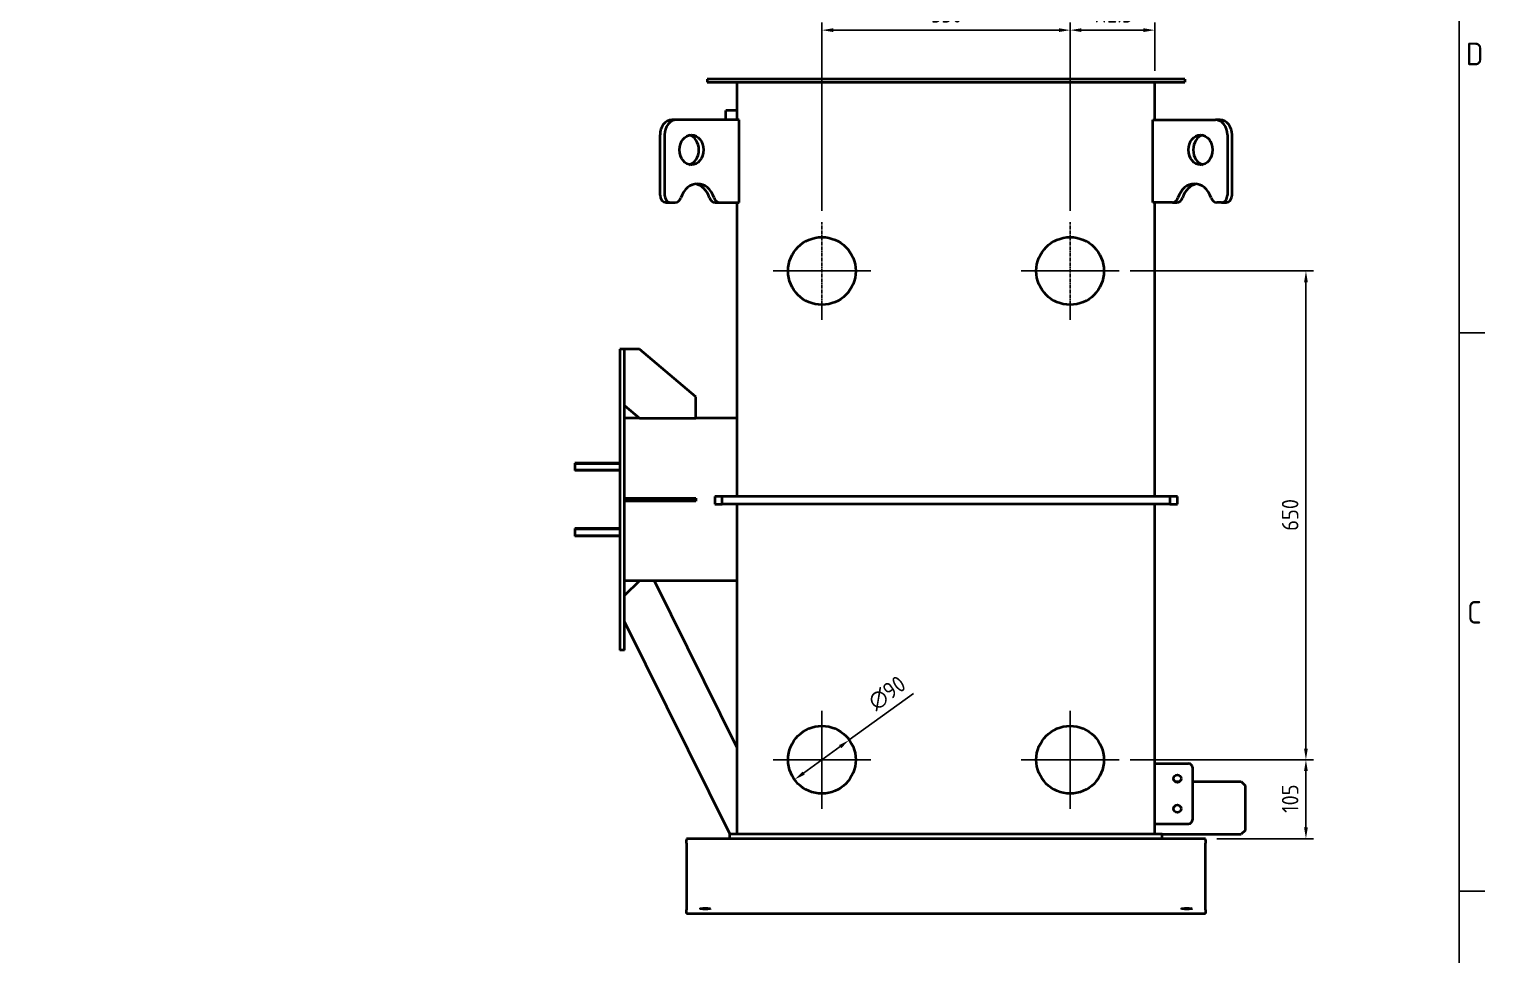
# Model space of a CAD drawing. Header units: millimetres. Extents: x 0 to 4205, y 0 to 2970.
# Drawn here: x 3154 to 4122, y 700 to 1316 of the extents above; entities that cross this region are included whole.
import ezdxf

# ---------------------------------------------------------------- set-up
doc = ezdxf.new("R2010")
doc.units = ezdxf.units.MM
doc.header["$LTSCALE"] = 5
doc.linetypes.add('CHAIN', pattern=[0.7087, 0.4724, -0.0591, 0.1181, -0.0591])
doc.layers.get('0').update_dxf_attribs({"color": 3, "lineweight": 25, "true_color": 0x00ff00})
for name, color, linetype, lineweight, true_color in [('가시적인 것(ISO)', 3, 'Continuous', 40, 0x00ff00), ('가시적인 좁은 것(ISO)', 3, 'Continuous', 35, 0x00ff00), ('중심 표식(ISO)', 1, 'Continuous', 25, 0xff0000), ('치수(ISO)', 2, 'Continuous', 25, 0xffff00)]:
    doc.layers.add(name, color=color, linetype=linetype, lineweight=lineweight, true_color=true_color)
doc.layers.add('경계(ISO)', color=7, linetype='Continuous', lineweight=25)
doc.styles.add('문자 텍스트_PSTEK_POSCO', font='isocp.shx')
doc.styles.add('치수 텍스트_PSTEK_POSCO', font='isocp.shx')
doc.dimstyles.new('치수_PSTEK_POSCO', dxfattribs={"dimscale": 5, "dimtxt": 2.200000047683716, "dimasz": 1.5, "dimexe": 1, "dimexo": 1.5, "dimgap": 1, "dimtad": 1, "dimrnd": 1e-08, "dimdsep": 46, "dimtxsty": '치수 텍스트_PSTEK_POSCO', "dimcen": 0.09, "dimdle": 10, "dimclrd": 7, "dimclre": 7, "dimclrt": 2, "dimadec": 1, "dimazin": 2, "dimtfac": 1, "dimtmove": 0, "dimatfit": 3, "dimfxl": 1, "dimtolj": 1, "dimlwd": -1, "dimlwe": -1, "dimarcsym": 0})

# ---------------------------------------------------------------- blocks, each defined once
blk = doc.blocks.new('경계 Default Border')
at = {"layer": '경계(ISO)'}
for p, q in [((820.9999847412109, 222.7499961853027), (824.4000244140625, 222.7499961853027)), ((820.9999847412109, 148.5000038146973), (824.4000244140625, 148.5000038146973))]:
    blk.add_line(p, q, dxfattribs=at)
at = {"layer": '경계(ISO)', "flags": 128}
blk.add_lwpolyline([(20, 20), (20, 574.0000152587891), (820.9999847412109, 574.0000152587891), (820.9999847412109, 20), (20, 20)], dxfattribs=at)
at = {"layer": '경계(ISO)', "color": 2, "true_color": 0xffff00, "char_height": 3.00000011920929, "attachment_point": 7, "style": '문자 텍스트_PSTEK_POSCO'}
for s, insert in [('D', (821.878270202895, 258.3463944559917)), ('C', (822.0445395201643, 184.0963944559917))]:
    blk.add_mtext(s, dxfattribs=dict(at, insert=insert))
blk = doc.blocks.new('*D101')
at = {"layer": 'Defpoints', "color": 0, "transparency": 16777216}
for p in [(3878.826334617751, 829.9247225007352), (4003.056530005499, 829.9247225007352), (3936.326334617757, 777.4247225007354)]:
    blk.add_point(p, dxfattribs=at)
at = {"layer": '치수(ISO)', "color": 7, "transparency": 16777216}
for p, q in [((3886.326334617751, 829.9247225007352), (4008.056530005499, 829.9247225007352)), ((4003.056530005499, 784.9247225007354), (4003.056530005499, 822.4247225007352)), ((3943.826334617757, 777.4247225007354), (4008.056530005499, 777.4247225007354))]:
    blk.add_line(p, q, dxfattribs=at)
for points in [[(4001.806530005499, 822.4247225007352), (4004.306530005499, 822.4247225007352), (4003.056530005499, 829.9247225007352)], [(4001.806530005499, 784.9247225007354), (4004.306530005499, 784.9247225007354), (4003.056530005499, 777.4247225007354)]]:
    blk.add_solid(points, dxfattribs=at)
at = {"layer": '치수(ISO)', "color": 2, "transparency": 16777216, "insert": (3992.556529886289, 794.6469048456669), "char_height": 11.00000023841858, "attachment_point": 4, "rotation": 90, "style": '치수 텍스트_PSTEK_POSCO'}
blk.add_mtext('\\A1;105', dxfattribs=at)
blk = doc.blocks.new('*D102')
at = {"layer": 'Defpoints', "color": 0, "transparency": 16777216}
for p in [(3878.826334617751, 1154.924722500735), (4003.056530005651, 1154.924722500735), (3878.826334617751, 829.9247225007352)]:
    blk.add_point(p, dxfattribs=at)
at = {"layer": '치수(ISO)', "color": 7, "transparency": 16777216}
for p, q in [((3886.326334617751, 1154.924722500735), (4008.056530005651, 1154.924722500735)), ((4003.056530005651, 837.4247225007352), (4003.056530005651, 1147.424722500735)), ((3886.326334617751, 829.9247225007352), (4008.056530005651, 829.9247225007352))]:
    blk.add_line(p, q, dxfattribs=at)
for points in [[(4001.806530005651, 1147.424722500735), (4004.306530005651, 1147.424722500735), (4003.056530005651, 1154.924722500735)], [(4001.806530005651, 837.4247225007352), (4004.306530005651, 837.4247225007352), (4003.056530005651, 829.9247225007352)]]:
    blk.add_solid(points, dxfattribs=at)
at = {"layer": '치수(ISO)', "color": 2, "transparency": 16777216, "insert": (3992.556529886442, 982.1912577117696), "char_height": 11.00000023841858, "attachment_point": 4, "rotation": 90, "style": '치수 텍스트_PSTEK_POSCO'}
blk.add_mtext('\\A1;650', dxfattribs=at)
blk = doc.blocks.new('*D103')
at = {"layer": 'Defpoints', "color": 0, "transparency": 16777216}
for p in [(3846.32633461775, 1315.063658219166), (3681.326334617751, 1187.424722500735), (3846.32633461775, 1187.424722500735)]:
    blk.add_point(p, dxfattribs=at)
at = {"layer": '치수(ISO)', "color": 7, "transparency": 16777216}
for p, q in [((3681.326334617751, 1194.924722500735), (3681.326334617751, 1320.063658219166)), ((3846.32633461775, 1194.924722500735), (3846.32633461775, 1320.063658219166)), ((3688.826334617751, 1315.063658219166), (3838.82633461775, 1315.063658219166))]:
    blk.add_line(p, q, dxfattribs=at)
for points in [[(3688.826334617751, 1316.313658219166), (3688.826334617751, 1313.813658219166), (3681.326334617751, 1315.063658219166)], [(3838.82633461775, 1316.313658219166), (3838.82633461775, 1313.813658219166), (3846.32633461775, 1315.063658219166)]]:
    blk.add_solid(points, dxfattribs=at)
at = {"layer": '치수(ISO)', "color": 2, "transparency": 16777216, "insert": (3753.922003694656, 1325.563658338375), "char_height": 11.00000023841858, "attachment_point": 4, "style": '치수 텍스트_PSTEK_POSCO'}
blk.add_mtext('\\A1;330', dxfattribs=at)
blk = doc.blocks.new('*D104')
at = {"layer": 'Defpoints', "color": 0, "transparency": 16777216}
for p in [(3902.57633461775, 1315.063658219362), (3902.57633461775, 1280.424722500735), (3846.32633461775, 1187.424722500735)]:
    blk.add_point(p, dxfattribs=at)
at = {"layer": '치수(ISO)', "color": 7, "transparency": 16777216}
for p, q in [((3846.32633461775, 1194.924722500735), (3846.32633461775, 1320.063658219362)), ((3902.57633461775, 1287.924722500735), (3902.57633461775, 1320.063658219362)), ((3853.82633461775, 1315.063658219362), (3895.07633461775, 1315.063658219362))]:
    blk.add_line(p, q, dxfattribs=at)
for points in [[(3853.82633461775, 1316.313658219362), (3853.82633461775, 1313.813658219362), (3846.32633461775, 1315.063658219362)], [(3895.07633461775, 1316.313658219362), (3895.07633461775, 1313.813658219362), (3902.57633461775, 1315.063658219362)]]:
    blk.add_solid(points, dxfattribs=at)
at = {"layer": '치수(ISO)', "color": 2, "transparency": 16777216, "insert": (3861.023516867472, 1325.56474101576), "char_height": 11.00000023841858, "attachment_point": 4, "style": '치수 텍스트_PSTEK_POSCO'}
blk.add_mtext('\\A1;112.5', dxfattribs=at)
blk = doc.blocks.new('*D105')
at = {"layer": 'Defpoints', "color": 0, "transparency": 16777216}
for p in [(3699.545840796505, 843.1269796790482), (3663.106828438999, 816.7224653224202)]:
    blk.add_point(p, dxfattribs=at)
at = {"layer": '치수(ISO)', "color": 7, "transparency": 16777216}
for p, q in [((3699.545840796505, 843.1269796790482), (3742.173716565731, 874.0160813566142)), ((3669.17999716525, 821.1232177151917), (3693.472672070254, 838.7262272862768))]:
    blk.add_line(p, q, dxfattribs=at)
for points in [[(3692.739213338125, 839.7384220739852), (3694.206130802382, 837.7140324985683), (3699.545840796505, 843.1269796790482)], [(3668.446538433122, 822.1354125029002), (3669.913455897379, 820.1110229274832), (3663.106828438999, 816.7224653224202)]]:
    blk.add_solid(points, dxfattribs=at)
at = {"layer": '치수(ISO)', "color": 2, "transparency": 16777216, "insert": (3714.111116611882, 866.6481726063105), "char_height": 11.00000023841858, "attachment_point": 4, "rotation": 35.92791777892017, "style": '치수 텍스트_PSTEK_POSCO'}
blk.add_mtext('\\A1;∅90', dxfattribs=at)

msp = doc.modelspace()

# ---------------------------------------------------------------- linework, layer by layer
at = {"layer": '가시적인 것(ISO)'}
for p, q in [((3605.076334617762, 1282.424722500735), (3605.076334617762, 1280.424722500735)), ((3922.576334617763, 1282.424722500735), (3605.076334617762, 1282.424722500735)), ((3605.076334617762, 1280.424722500735), (3922.576334617763, 1280.424722500735)), ((3625.076334617751, 1255.424722500735), (3625.076334617751, 1280.424722500735)), ((3902.57633461775, 1255.424722500735), (3902.57633461775, 1280.424722500735)), ((3922.576334617763, 1282.424722500735), (3922.576334617763, 1280.424722500735)), ((3617.576334617702, 1255.424722500735), (3617.576334617701, 1261.674722500735)), ((3625.0763346177, 1261.674722500735), (3617.576334617701, 1261.674722500735)), ((3584.712829712721, 1255.424722500735), (3581.675202995755, 1255.424722500735)), ((3626.413595150574, 1255.424722500735), (3584.712829712721, 1255.424722500735)), ((3626.413595150574, 1200.424722500735), (3626.413595150574, 1255.424722500735)), ((3901.239074084931, 1255.424722500735), (3942.93983952282, 1255.424722500735)), ((3901.239074084931, 1200.424722500735), (3901.239074084931, 1255.424722500735)), ((3945.977466239782, 1255.424722500735), (3942.93983952282, 1255.424722500735)), ((3573.732200055212, 1205.424722500735), (3573.732200055212, 1245.424722500735)), ((3576.769826772178, 1245.424722500735), (3576.769826772178, 1205.424722500735)), ((3950.882842463371, 1245.424722500735), (3950.882842463371, 1205.424722500735)), ((3953.920469180333, 1205.424722500735), (3953.920469180333, 1245.424722500735)), ((3577.703701525483, 1200.424722500735), (3580.74132824245, 1200.424722500735)), ((3580.74132824245, 1200.424722500735), (3583.886363261009, 1200.424722500735)), ((3610.302179739369, 1200.424722500735), (3613.339806456335, 1200.424722500735)), ((3613.339806456335, 1200.424722500735), (3626.413595150574, 1200.424722500735)), ((3625.076334617751, 1004.924722500735), (3625.076334617751, 1200.424722500735)), ((3914.31286277918, 1200.424722500735), (3901.239074084931, 1200.424722500735)), ((3902.57633461775, 1004.924722500735), (3902.57633461775, 1200.424722500735)), ((3914.31286277918, 1200.424722500735), (3917.350489496142, 1200.424722500735)), ((3946.911340993095, 1200.424722500735), (3943.766305974533, 1200.424722500735)), ((3946.911340993095, 1200.424722500735), (3949.948967710057, 1200.424722500735)), ((3547.076334617688, 1102.924722501261), (3547.076334617688, 902.9247225012612)), ((3550.076334617687, 1102.924722501261), (3547.076334617687, 1102.924722501261)), ((3550.076334617688, 1102.924722501261), (3550.076334617688, 1102.919722376255)), ((3560.076334617688, 1102.924722501261), (3550.076334617688, 1102.924722501261)), ((3550.076334617746, 1003.924722501261), (3550.076334617688, 1102.919722376255)), ((3597.576334617688, 1071.330972501261), (3560.076334617688, 1102.924722501261)), ((3550.076334617688, 1065.424722501261), (3560.076334617688, 1056.999722501261)), ((3597.576334617688, 1056.999722501261), (3597.576334617688, 1071.330972501261)), ((3560.076334617688, 1056.999722501261), (3550.076334617687, 1056.999722501261)), ((3560.076334617688, 1056.999722501261), (3597.576334617688, 1056.999722501261)), ((3625.076334617687, 1056.999722501261), (3597.576334617688, 1056.999722501261)), ((3517.0763346177, 1027.168256022748), (3517.0763346177, 1022.168256022747)), ((3547.076334617701, 1027.168256022748), (3517.0763346177, 1027.168256022748)), ((3547.076334617701, 1022.168256022747), (3517.0763346177, 1022.168256022747)), ((3550.076334617747, 1003.924722501261), (3560.076334617747, 1003.924722501261)), ((3550.076334617747, 1002.924722501261), (3550.076334617747, 1003.924722501261)), ((3550.076334617747, 1001.924722501261), (3550.076334617747, 1002.924722501261)), ((3560.076334617747, 1001.924722501261), (3550.076334617747, 1001.924722501261)), ((3550.076334617687, 902.9247225012612), (3550.076334617746, 1001.924722501261)), ((3560.076334617747, 1003.924722501261), (3597.576334617728, 1003.924722501261)), ((3560.076334617747, 1003.924722501261), (3560.076334617747, 1001.924722501261)), ((3597.576334617728, 1001.924722501261), (3560.076334617747, 1001.924722501261)), ((3597.576334617728, 1003.924722501261), (3597.576334617728, 1001.924722501261)), ((3615.07633461776, 1004.924722500735), (3610.076334617756, 1004.924722500735)), ((3610.076334617756, 1004.924722500735), (3610.076334617756, 999.9247225007352)), ((3610.076334617756, 999.9247225007352), (3615.07633461776, 999.9247225007352)), ((3615.07633461776, 999.9247225007352), (3615.07633461776, 1004.924722500735)), ((3912.57633461776, 1004.924722500735), (3615.07633461776, 1004.924722500735)), ((3912.57633461776, 999.9247225007354), (3615.07633461776, 999.9247225007352)), ((3625.076334617751, 780.4247225007352), (3625.076334617751, 999.9247225007352)), ((3902.576334617751, 780.4247225007354), (3902.57633461775, 999.9247225007354)), ((3917.576334617757, 1004.924722500735), (3912.57633461776, 1004.924722500735)), ((3912.57633461776, 1004.924722500735), (3912.57633461776, 999.9247225007354)), ((3912.57633461776, 999.9247225007354), (3917.576334617757, 999.9247225007354)), ((3917.576334617757, 999.9247225007354), (3917.576334617757, 1004.924722500735)), ((3517.0763346177, 983.6811889797749), (3517.0763346177, 978.6811889797749)), ((3547.076334617701, 983.6811889797749), (3517.0763346177, 983.6811889797749)), ((3547.076334617701, 978.6811889797749), (3517.0763346177, 978.6811889797749)), ((3560.076334617688, 948.8497225012612), (3550.076334617689, 939.1478817779141)), ((3560.076334617688, 948.8497225012612), (3550.076334617687, 948.8497225012612)), ((3570.076334617689, 948.8497225012612), (3560.076334617688, 948.8497225012612)), ((3625.076334617689, 837.8886687834777), (3570.076334617689, 948.8497225012612)), ((3625.076334617687, 948.8497225012612), (3570.076334617688, 948.8497225012612)), ((3550.076334617689, 921.6478817779142), (3620.076334617689, 780.4247225007352)), ((3550.076334617687, 902.9247225012612), (3547.076334617688, 902.9247225012612)), ((3902.576334617745, 827.4247225007352), (3925.076334617746, 827.4247225007352)), ((3927.576334617745, 824.9247225007354), (3927.576334617745, 789.9247225007354)), ((3916.076334617706, 815.4247225007352), (3919.076334617707, 815.4247225007355)), ((3927.576334617706, 815.4247225007355), (3960.076334617707, 815.4247225007355)), ((3960.076334617707, 815.4247225007355), (3962.576334617707, 812.9247225007355)), ((3962.576334617707, 812.9247225007355), (3962.576334617707, 782.9247225007354)), ((3902.576334617745, 787.4247225007352), (3925.076334617746, 787.4247225007352)), ((3591.326334617757, 777.4247225007354), (3591.326334617757, 776.6009931428441)), ((3936.326334617757, 777.4247225007354), (3591.326334617757, 777.4247225007354)), ((3591.326334617756, 774.6086037466607), (3591.326334617758, 776.6009931428441)), ((3591.326334617756, 774.6086037466607), (3591.326334617746, 773.1192899617731)), ((3907.576334617754, 780.4247225007354), (3620.076334617754, 780.4247225007352)), ((3620.076334617754, 777.4247225007354), (3620.076334617754, 780.4247225007352)), ((3907.576334617707, 780.4247225007354), (3960.076334617707, 780.4247225007354)), ((3907.576334617754, 777.4247225007354), (3907.576334617754, 780.4247225007354)), ((3936.326334617757, 776.6009931428442), (3936.326334617757, 777.4247225007354)), ((3936.326334617757, 776.6009931428443), (3936.326334617756, 774.6086037466608)), ((3936.326334617746, 773.1192899617732), (3936.326334617756, 774.6086037466608)), ((3962.576334617707, 782.9247225007354), (3960.076334617707, 780.4247225007354)), ((3591.326334617746, 773.1192899617732), (3591.326334617745, 769.1345111694063)), ((3591.326334617745, 769.1345111694064), (3591.326334617745, 735.7149338320642)), ((3936.326334617744, 769.1345111694064), (3936.326334617746, 773.1192899617733)), ((3936.326334617744, 735.7149338320643), (3936.326334617744, 769.1345111694064)), ((3591.326334617745, 735.7149338320642), (3591.326334617746, 731.7301550396973)), ((3936.326334617746, 731.7301550396975), (3936.326334617744, 735.7149338320643)), ((3591.326334617746, 731.7301550396973), (3591.326334617756, 730.2408412548097)), ((3591.326334617758, 728.2484518586263), (3591.326334617756, 730.2408412548097)), ((3591.326334617757, 728.2484518586263), (3591.326334617757, 727.4247225007352)), ((3936.326334617757, 727.4247225007354), (3591.326334617757, 727.4247225007352)), ((3936.326334617756, 730.2408412548098), (3936.326334617746, 731.7301550396974)), ((3936.326334617756, 730.2408412548098), (3936.326334617757, 728.2484518586264)), ((3936.326334617757, 727.4247225007354), (3936.326334617757, 728.2484518586264))]:
    msp.add_line(p, q, dxfattribs=at)
for centre, radius in [((3681.326334617751, 1154.924722500735), 22.5), ((3846.32633461775, 1154.924722500735), 22.5), ((3681.326334617751, 829.9247225007352), 22.5), ((3846.326334617751, 829.9247225007352), 22.5), ((3917.576334617745, 817.4247225007352), 2.5), ((3917.576334617745, 797.4247225007352), 2.5)]:
    msp.add_circle(centre, radius, dxfattribs=at)
for centre, radius, start, end in [((3925.076334617746, 824.9247225007354), 2.499999999999982, 0, 90), ((3925.076334617746, 789.9247225007352), 2.499999999999965, 270, 0)]:
    msp.add_arc(centre, radius, start, end, dxfattribs=at)
for centre, major_axis, ratio, start_param, end_param in [((3581.675202995755, 1245.424722500735), (-3.774758283725532e-14, 10), 0.7943002940543181, 0, 1.570796326794894), ((3584.712829712721, 1245.424722500735), (-6.291345010249854e-15, 10.00000000000004), 0.7943002940543189, 0, 1.570796326794897), ((3942.93983952282, 1245.424722500735), (-2.220446049250313e-15, 10), 0.794300294055039, 4.71238898038469, 6.283185307179586), ((3945.977466239782, 1245.424722500735), (1.850452911742897e-15, 10.00000000000001), 0.7943002940550383, 4.71238898038469, 6.283185307179586), ((3591.603956671434, 1235.424722500735), (-1.301042606982605e-14, -9.99999999999998), 0.794300294054317, 0.1923988185053397, 2.949193835084456), ((3936.048712564094, 1235.424722500735), (1.387778780781446e-14, 9.99999999999998), 0.794300294055038, 0.1923988185053451, 2.949193835084452), ((3598.613084858673, 1197.924722500735), (7.632783294297951e-15, 15.00000000000002), 0.7943002940543167, 5.096785754880322, 7.469584859478863), ((3595.575458141705, 1197.924722500736), (-7.56339435525888e-14, 14.99999999999971), 0.7943002940543159, 5.096785754880328, 6.155361508038897), ((3929.039584376857, 1197.924722500735), (2.775557561562891e-15, 15.00000000000002), 0.794300294055038, 5.096785754880324, 7.46958485947886), ((3932.077211093819, 1197.924722500736), (8.101158632811688e-14, 14.99999999999972), 0.7943002940550368, 0.1278237991406946, 1.1863995522993), ((3577.703701525483, 1205.424722500735), (6.223018722501557e-14, -5.000000000000096), 0.7943002940543177, 4.71238898038468, 6.283185307179563), ((3580.74132824245, 1205.424722500735), (-3.441691376335876e-14, -5.000000000000071), 0.7943002940543193, 4.712388980384731, 6.283185307179602), ((3583.886363261009, 1205.424722500735), (1.249000902703301e-13, -5.000000000000055), 0.7943002940543243, 0, 1.186399552299207), ((3610.302179739369, 1205.424722500735), (-1.804112415015879e-14, -5.000000000000155), 0.7943002940543176, 5.096785754880392, 6.283185307179591), ((3613.339806456336, 1205.424722500735), (-8.770761894535574e-14, -5.000000000000142), 0.7943002940543181, 5.096785754880405, 6.283185307179618), ((3914.31286277918, 1205.424722500735), (2.081668171172169e-14, -5.000000000000155), 0.7943002940550387, 0, 1.186399552299248), ((3917.350489496142, 1205.424722500735), (8.992806499466935e-14, -5.000000000000142), 0.794300294055039, 0, 1.186399552299201), ((3943.766305974533, 1205.424722500735), (-6.994405055136377e-14, -5.000000000000071), 0.794300294055046, 5.096785754880349, 6.283185307179597), ((3946.911340993096, 1205.424722500735), (-1.273083344275163e-14, -4.999999999999979), 0.794300294055036, 0, 1.570796326794898), ((3949.948967710057, 1205.424722500735), (-3.441691376337985e-14, -5), 0.7943002940550358, 8.604330358013673e-15, 1.570796326794902)]:
    msp.add_ellipse(centre, major_axis=major_axis, ratio=ratio, start_param=start_param, end_param=end_param, dxfattribs=at)
for centre, major_axis, ratio in [((3594.6415833884, 1235.424722500735), (-2.220446049250313e-15, 10), 0.7943002940543176), ((3933.011085847132, 1235.424722500735), (-2.220446049250313e-15, 10), 0.7943002940550384), ((3603.826334617751, 730.9560008419204), (3.5, 7.771561172374768e-16), 0.08748866352592528), ((3923.826334617752, 730.9560008419204), (3.5, 7.771561172374768e-16), 0.08748866352592528)]:
    msp.add_ellipse(centre, major_axis=major_axis, ratio=ratio, dxfattribs=at)
at = {"layer": '가시적인 좁은 것(ISO)'}
for p, q in [((3547.076334617701, 1026.719756022748), (3517.0763346177, 1026.719756022748)), ((3517.0763346177, 1022.616756022747), (3547.076334617701, 1022.616756022747)), ((3547.076334617701, 983.2326889797748), (3517.0763346177, 983.2326889797748)), ((3517.0763346177, 979.129688979775), (3547.076334617701, 979.129688979775))]:
    msp.add_line(p, q, dxfattribs=at)
at = {"layer": '중심 표식(ISO)', "linetype": 'CHAIN'}
for p, q in [((3681.326334617751, 1122.424722500735), (3681.326334617751, 1187.424722500735)), ((3846.32633461775, 1122.424722500735), (3846.32633461775, 1187.424722500735)), ((3713.826334617751, 1154.924722500735), (3648.82633461775, 1154.924722500735)), ((3878.826334617751, 1154.924722500735), (3813.82633461775, 1154.924722500735)), ((3681.326334617751, 797.4247225007352), (3681.326334617751, 862.4247225007352)), ((3846.32633461775, 797.4247225007352), (3846.32633461775, 862.4247225007352)), ((3713.826334617751, 829.9247225007352), (3648.82633461775, 829.9247225007352)), ((3878.826334617751, 829.9247225007352), (3813.82633461775, 829.9247225007352))]:
    msp.add_line(p, q, dxfattribs=at)

# ---------------------------------------------------------------- block references
at = {"xscale": 5, "yscale": 5, "zscale": 5}
msp.add_blockref('경계 Default Border', (0, 0), dxfattribs=at)

# ---------------------------------------------------------------- dimensions: what is measured, and where the dimension line sits
at = {"layer": '치수(ISO)', "color": 7}
for base, p1, p2, picture, middle in [((3846.32633461775, 1315.063658219166), (3681.326334617751, 1187.424722500735), (3846.32633461775, 1187.424722500735), '*D103', (3763.826334617988, 1315.063658219166)), ((3902.57633461775, 1315.063658219362), (3846.32633461775, 1187.424722500735), (3902.57633461775, 1280.424722500735), '*D104', (3874.451334617817, 1315.063658219362))]:
    dim = msp.add_linear_dim(base=base, p1=p1, p2=p2, dimstyle='치수_PSTEK_POSCO', override={"dimdec": 2, "dimlfac": 2, "dimtp": 0, "dimtm": -0, "dimtdec": 2, "dimtofl": 0, "dimatfit": 1}, dxfattribs=at)
    dim.commit()
    dim.dimension.update_dxf_attribs({"geometry": picture, "text_midpoint": middle, "dimtype": 160})
for base, p1, p2, angle, picture, middle in [((4003.056530005651, 1154.924722500735), (3878.826334617751, 829.9247225007352), (3878.826334617751, 1154.924722500735), 90, '*D102', (4003.056530005651, 992.4247225005031)), ((4003.056530005499, 829.9247225007352), (3936.326334617757, 777.4247225007354), (3878.826334617751, 829.9247225007352), 270, '*D101', (4003.056530005499, 803.6747225006447))]:
    dim = msp.add_linear_dim(base=base, p1=p1, p2=p2, angle=angle, dimstyle='치수_PSTEK_POSCO', override={"dimdec": 2, "dimlfac": 2, "dimtp": 0, "dimtm": -0, "dimtdec": 2, "dimtofl": 0, "dimatfit": 1}, dxfattribs=at)
    dim.commit()
    dim.dimension.update_dxf_attribs({"geometry": picture, "text_midpoint": middle, "dimtype": 160})
dim = msp.add_diameter_dim_2p(p1=(3663.106828438999, 816.7224653224202), p2=(3699.545840796505, 843.1269796790482), dimstyle='치수_PSTEK_POSCO', override={"dimdec": 2, "dimlfac": 2.000000000000061, "dimtp": 0, "dimtm": -0, "dimtdec": 2, "dimatfit": 2}, dxfattribs=at)
dim.commit()
dim.dimension.update_dxf_attribs({"geometry": '*D105', "text_midpoint": (3729.198553723303, 864.6139913605643), "dimtype": 163})

doc.saveas('drawing.dxf')
